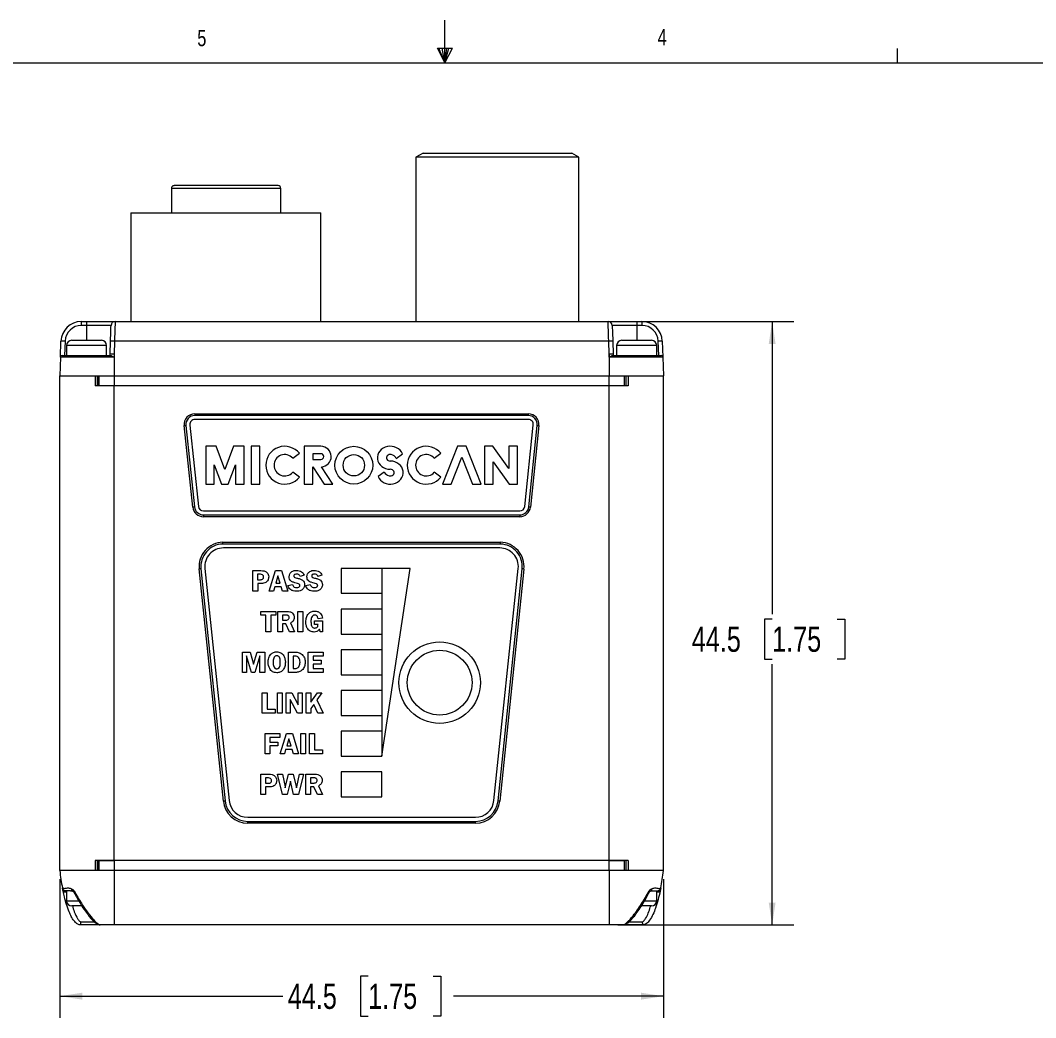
# Model space of a CAD drawing. Header units: millimetres. Extents: x 7 to 553, y 4 to 429.
# Drawn here: x 217.5 to 367, y 282.5 to 429.5 of the extents above; entities that cross this region are included whole.
import ezdxf

# ---------------------------------------------------------------- set-up
doc = ezdxf.new("R2010")
doc.units = ezdxf.units.MM
doc.styles.add('SLDTEXTSTYLE0', font='TXT', dxfattribs={"width": 0.75})
doc.dimstyles.new('SLDDIMSTYLE0', dxfattribs={"dimtxt": 3.704167, "dimasz": 3.302, "dimexe": 0, "dimexo": 0.0625, "dimgap": 0.926042, "dimtad": 0, "dimtih": 1, "dimtoh": 1, "dimdec": 1, "dimlfac": 0.5, "dimrnd": 1e-09, "dimzin": 12, "dimdsep": 46, "dimtxsty": 'SLDTEXTSTYLE0', "dimsah": 1, "dimcen": 0.09, "dimadec": 0, "dimazin": 3, "dimtfac": 1, "dimtdec": 1, "dimtofl": 0, "dimtmove": 0, "dimatfit": 3, "dimfxl": 1, "dimfrac": 2, "dimtolj": 1, "dimtzin": 12, "dimarcsym": 0})

# ---------------------------------------------------------------- blocks, each defined once
blk = doc.blocks.new('_D_1')
at = {"color": 7, "linetype": 'Continuous', "lineweight": 18}
for p, q in [((305.32, 385.09), (331.37, 385.09)), ((328.19, 385.09), (328.19, 341.99)), ((328.19, 341.24), (327.07, 341.24)), ((327.07, 341.24), (327.07, 335.35)), ((337.77, 341.24), (338.9, 341.24)), ((338.9, 341.24), (338.9, 335.35)), ((327.07, 335.35), (328.19, 335.35)), ((338.9, 335.35), (337.77, 335.35)), ((328.19, 296.19), (328.19, 334.6)), ((305.46, 296.19), (331.37, 296.19))]:
    blk.add_line(p, q, dxfattribs=at)
for points in [[(328.19, 385.09), (327.69, 381.79), (328.7, 381.79)], [(328.19, 296.19), (328.7, 299.49), (327.69, 299.49)]]:
    blk.add_solid(points, dxfattribs=at)
at = {"color": 7, "linetype": 'Continuous', "lineweight": 18, "char_height": 3.704, "attachment_point": 1, "style": 'SLDTEXTSTYLE0'}
for s, insert in [('44.5', (316.36, 340.13)), ('1.75', (328.19, 340.13))]:
    blk.add_mtext(s, dxfattribs=dict(at, insert=insert))
blk = doc.blocks.new('_D_2')
at = {"color": 7, "linetype": 'Continuous', "lineweight": 18}
for p, q in [((223.29, 302.92), (223.29, 282.52)), ((312.19, 302.92), (312.19, 282.52)), ((268.7, 288.64), (267.57, 288.64)), ((267.57, 288.64), (267.57, 282.75)), ((278.28, 288.64), (279.4, 288.64)), ((279.4, 288.64), (279.4, 282.75)), ((223.29, 285.69), (256.12, 285.69)), ((312.19, 285.69), (281.28, 285.69)), ((267.57, 282.75), (268.7, 282.75)), ((279.4, 282.75), (278.28, 282.75))]:
    blk.add_line(p, q, dxfattribs=at)
for points in [[(223.29, 285.69), (226.6, 285.18), (226.6, 286.2)], [(312.19, 285.69), (308.89, 286.2), (308.89, 285.18)]]:
    blk.add_solid(points, dxfattribs=at)
at = {"color": 7, "linetype": 'Continuous', "lineweight": 18, "char_height": 3.704, "attachment_point": 1, "style": 'SLDTEXTSTYLE0'}
for s, insert in [('44.5', (256.87, 287.52)), ('1.75', (268.7, 287.52))]:
    blk.add_mtext(s, dxfattribs=dict(at, insert=insert))

msp = doc.modelspace()

# ---------------------------------------------------------------- linework, layer by layer
at = {"color": 7, "linetype": 'Continuous', "lineweight": 18}
for p, q in [((279.981, 423.179), (279.981, 429.471)), ((278.915, 425.354), (281.102, 425.354)), ((279.981, 423.179), (278.915, 425.354)), ((279.981, 423.179), (279.122, 425.354)), ((279.981, 423.179), (279.617, 425.354)), ((279.981, 423.179), (280.31, 425.354)), ((279.981, 423.179), (280.567, 425.354)), ((279.981, 423.179), (281.102, 425.354)), ((346.656, 423.179), (346.656, 425.333)), ((13.281, 423.179), (546.681, 423.179)), ((276.784, 409.892), (275.744, 409.292)), ((276.784, 409.892), (298.705, 409.892)), ((299.744, 409.292), (298.705, 409.892)), ((275.744, 409.292), (275.744, 385.092)), ((299.744, 409.292), (275.744, 409.292)), ((299.744, 385.092), (299.744, 409.292)), ((239.741, 404.712), (239.741, 401.092)), ((255.844, 401.092), (255.844, 404.712)), ((233.744, 401.092), (233.744, 385.092)), ((233.744, 401.092), (261.744, 401.092)), ((261.744, 385.092), (261.744, 401.092)), ((226.471, 385.092), (226.471, 384.513)), ((226.471, 385.092), (227.244, 385.092)), ((227.244, 384.513), (226.471, 384.513)), ((227.244, 385.092), (227.244, 384.513)), ((227.244, 385.092), (231.442, 385.092)), ((230.842, 384.513), (227.244, 384.513)), ((231.442, 385.092), (304.047, 385.092)), ((304.047, 385.092), (308.244, 385.092)), ((308.244, 384.513), (304.646, 384.513)), ((308.244, 385.092), (308.244, 384.513)), ((308.244, 385.092), (309.018, 385.092)), ((309.018, 384.513), (308.244, 384.513)), ((309.018, 385.092), (309.018, 384.513)), ((223.39, 379.841), (223.473, 382.197)), ((224.072, 382.197), (223.999, 380.092)), ((224.298, 381.565), (224.298, 380.092)), ((225.06, 382.327), (229.429, 382.327)), ((230.191, 380.092), (230.191, 381.565)), ((230.695, 380.281), (230.762, 382.197)), ((231.361, 382.197), (231.294, 380.281)), ((304.127, 382.197), (231.361, 382.197)), ((304.194, 380.281), (304.127, 382.197)), ((304.727, 382.197), (304.794, 380.281)), ((305.298, 381.565), (305.298, 380.092)), ((306.06, 382.327), (308.244, 382.327)), ((308.244, 382.327), (310.429, 382.327)), ((311.191, 380.092), (311.191, 381.565)), ((311.49, 380.092), (311.416, 382.197)), ((312.016, 382.197), (312.098, 379.841)), ((223.39, 379.841), (223.294, 377.092)), ((231.278, 379.841), (223.39, 379.841)), ((223.65, 380.092), (230.788, 380.092)), ((230.688, 380.092), (230.695, 380.281)), ((231.294, 380.281), (231.294, 377.092)), ((304.194, 380.281), (304.194, 377.092)), ((312.098, 379.841), (304.211, 379.841)), ((304.7, 380.092), (311.838, 380.092)), ((304.794, 380.281), (304.801, 380.092)), ((312.098, 379.841), (312.194, 377.092)), ((223.294, 377.092), (231.294, 377.092)), ((223.294, 304.192), (223.294, 377.092)), ((223.294, 377.092), (228.504, 377.092)), ((228.504, 377.092), (228.504, 375.592)), ((228.854, 377.092), (228.854, 375.592)), ((228.857, 375.592), (228.857, 377.092)), ((229.044, 377.092), (229.044, 375.592)), ((229.044, 377.092), (231.294, 377.092)), ((231.294, 377.092), (304.194, 377.092)), ((231.294, 377.092), (231.294, 375.592)), ((304.194, 377.092), (312.194, 377.092)), ((304.194, 375.592), (304.194, 377.092)), ((304.194, 377.092), (306.445, 377.092)), ((306.445, 375.592), (306.445, 377.092)), ((306.631, 377.092), (306.631, 375.592)), ((306.634, 377.092), (306.634, 375.592)), ((306.985, 377.092), (306.985, 375.592)), ((306.985, 377.092), (312.194, 377.092)), ((312.194, 304.192), (312.194, 377.092)), ((231.294, 375.592), (228.504, 375.592)), ((231.294, 375.592), (229.044, 375.592)), ((231.294, 305.692), (231.294, 375.592)), ((304.194, 375.592), (231.294, 375.592)), ((304.194, 305.692), (304.194, 375.592)), ((306.985, 375.592), (304.194, 375.592)), ((306.445, 375.592), (304.194, 375.592)), ((243.186, 371.497), (292.289, 371.497)), ((243.186, 371.497), (243.186, 371.237)), ((292.289, 371.237), (243.186, 371.237)), ((292.289, 371.497), (292.289, 371.237)), ((242.872, 357.752), (241.614, 369.752)), ((241.873, 369.779), (243.13, 357.779)), ((242.45, 369.84), (243.707, 357.84)), ((292.29, 370.657), (243.186, 370.657)), ((291.769, 357.84), (293.026, 369.84)), ((292.346, 357.779), (293.602, 369.779)), ((293.861, 369.752), (292.604, 357.752)), ((246.326, 366.704), (244.786, 366.704)), ((244.786, 366.704), (244.786, 361.132)), ((247.61, 363.304), (246.326, 366.704)), ((248.893, 366.704), (247.61, 363.304)), ((250.433, 366.704), (248.893, 366.704)), ((250.433, 361.132), (250.433, 366.704)), ((251.49, 366.704), (251.49, 361.132)), ((252.759, 366.704), (251.49, 366.704)), ((252.759, 361.132), (252.759, 366.704)), ((259.282, 366.704), (259.282, 361.132)), ((261.753, 366.704), (259.282, 366.704)), ((281.871, 366.704), (279.666, 361.132)), ((283.139, 366.704), (281.871, 366.704)), ((285.344, 361.132), (283.139, 366.704)), ((287.047, 366.704), (285.842, 366.704)), ((285.842, 366.704), (285.842, 361.132)), ((289.421, 363.42), (287.047, 366.704)), ((290.689, 366.704), (289.421, 366.704)), ((289.421, 366.704), (289.421, 363.42)), ((290.689, 361.132), (290.689, 366.704)), ((257.603, 364.959), (258.586, 365.671)), ((261.753, 365.617), (260.55, 365.617)), ((260.55, 365.617), (260.55, 364.771)), ((272.846, 364.929), (273.747, 365.582)), ((278.441, 364.959), (279.423, 365.671)), ((280.935, 361.132), (282.505, 365.101)), ((282.505, 365.101), (284.075, 361.132)), ((246.054, 363.953), (247.119, 361.132)), ((246.054, 361.132), (246.054, 363.953)), ((248.1, 361.132), (249.165, 363.953)), ((249.165, 363.953), (249.165, 361.132)), ((260.55, 364.771), (261.753, 364.771)), ((260.55, 361.132), (260.55, 363.684)), ((260.55, 363.684), (262.245, 361.132)), ((263.521, 361.132), (261.825, 363.686)), ((287.11, 364.417), (289.484, 361.132)), ((287.11, 361.132), (287.11, 364.417)), ((258.586, 362.165), (257.603, 362.878)), ((271.081, 362.907), (270.18, 362.254)), ((279.423, 362.165), (278.441, 362.878)), ((244.786, 361.132), (246.054, 361.132)), ((247.119, 361.132), (248.1, 361.132)), ((249.165, 361.132), (250.433, 361.132)), ((251.49, 361.132), (252.759, 361.132)), ((259.282, 361.132), (260.55, 361.132)), ((262.245, 361.132), (263.521, 361.132)), ((279.666, 361.132), (280.935, 361.132)), ((284.075, 361.132), (285.344, 361.132)), ((285.842, 361.132), (287.11, 361.132)), ((289.484, 361.132), (290.689, 361.132)), ((244.443, 357.177), (291.033, 357.177)), ((244.443, 356.597), (244.443, 356.337)), ((244.443, 356.597), (291.033, 356.597)), ((291.033, 356.337), (244.443, 356.337)), ((291.033, 356.597), (291.033, 356.337)), ((247.299, 352.562), (288.19, 352.562)), ((288.186, 352.302), (247.303, 352.302)), ((288.085, 351.722), (247.39, 351.722)), ((247.39, 314.427), (243.827, 348.628)), ((244.086, 348.654), (247.649, 314.452)), ((244.663, 348.712), (248.245, 314.514)), ((251.731, 345.384), (251.731, 348.384)), ((251.731, 348.384), (252.917, 348.384)), ((254.148, 345.384), (255.075, 348.384)), ((255.075, 348.384), (255.937, 348.384)), ((255.937, 348.384), (256.856, 345.384)), ((270.738, 348.72), (264.738, 348.72)), ((264.738, 348.72), (264.738, 345.044)), ((270.738, 348.72), (270.738, 321.044)), ((274.874, 348.72), (270.738, 348.72)), ((270.738, 321.044), (274.874, 348.72)), ((287.23, 314.514), (290.812, 348.714)), ((287.828, 314.452), (291.39, 348.654)), ((291.649, 348.627), (288.087, 314.427)), ((252.847, 347.842), (252.398, 347.842)), ((252.398, 347.842), (252.398, 347.051)), ((252.398, 347.051), (252.849, 347.051)), ((255.419, 347.609), (255.107, 346.551)), ((255.743, 346.551), (255.419, 347.609)), ((259.273, 347.711), (258.69, 347.509)), ((261.898, 347.711), (261.315, 347.509)), ((252.44, 345.384), (251.731, 345.384)), ((252.44, 346.509), (252.44, 345.384)), ((252.938, 346.509), (252.44, 346.509)), ((254.763, 345.384), (254.148, 345.384)), ((254.948, 346.009), (254.763, 345.384)), ((255.909, 346.009), (254.948, 346.009)), ((255.107, 346.551), (255.743, 346.551)), ((256.1, 345.384), (255.909, 346.009)), ((256.856, 345.384), (256.1, 345.384)), ((256.898, 346.192), (257.565, 346.342)), ((259.523, 346.192), (260.19, 346.342)), ((264.738, 345.044), (270.738, 345.044)), ((270.738, 342.72), (264.738, 342.72)), ((264.738, 342.72), (264.738, 339.044)), ((252.907, 341.801), (252.907, 342.384)), ((252.907, 342.384), (255.116, 342.384)), ((253.657, 341.801), (252.907, 341.801)), ((253.657, 339.384), (253.657, 341.801)), ((255.116, 341.801), (254.366, 341.801)), ((254.366, 341.801), (254.366, 339.384)), ((255.116, 342.384), (255.116, 341.801)), ((255.407, 339.384), (255.407, 342.384)), ((255.407, 342.384), (256.727, 342.384)), ((256.521, 341.842), (256.116, 341.842)), ((256.116, 341.842), (256.116, 341.092)), ((256.116, 341.092), (256.536, 341.092)), ((258.366, 342.384), (259.074, 342.384)), ((258.366, 339.384), (258.366, 342.384)), ((259.074, 342.384), (259.074, 339.384)), ((260.782, 340.426), (260.782, 340.967)), ((260.782, 340.967), (261.991, 340.967)), ((261.991, 341.388), (261.324, 341.301)), ((261.991, 340.967), (261.991, 339.384)), ((256.116, 340.551), (256.116, 339.384)), ((256.599, 340.551), (256.116, 340.551)), ((257.118, 339.384), (256.599, 340.551)), ((257.282, 340.696), (257.866, 339.384)), ((261.324, 340.426), (260.782, 340.426)), ((254.366, 339.384), (253.657, 339.384)), ((256.116, 339.384), (255.407, 339.384)), ((257.866, 339.384), (257.118, 339.384)), ((259.074, 339.384), (258.366, 339.384)), ((261.991, 339.384), (261.657, 339.384)), ((264.738, 339.044), (270.738, 339.044)), ((270.738, 336.72), (264.738, 336.72)), ((264.738, 336.72), (264.738, 333.044)), ((250.225, 333.384), (250.225, 336.384)), ((250.225, 336.384), (251.315, 336.384)), ((251.511, 333.384), (250.809, 335.83)), ((250.809, 335.83), (250.809, 333.384)), ((251.315, 336.384), (251.83, 334.588)), ((251.83, 334.588), (252.378, 336.384)), ((252.767, 335.83), (252.021, 333.384)), ((252.378, 336.384), (253.475, 336.384)), ((252.767, 333.384), (252.767, 335.83)), ((253.475, 336.384), (253.475, 333.384)), ((256.975, 336.384), (257.891, 336.384)), ((256.975, 333.384), (256.975, 336.384)), ((257.967, 335.801), (257.684, 335.801)), ((257.684, 335.801), (257.684, 333.967)), ((259.892, 333.384), (259.892, 336.384)), ((259.892, 336.384), (262.059, 336.384)), ((262.059, 335.801), (260.6, 335.801)), ((260.6, 335.801), (260.6, 335.176)), ((260.6, 335.176), (261.767, 335.176)), ((261.767, 335.176), (261.767, 334.592)), ((262.059, 336.384), (262.059, 335.801)), ((257.684, 333.967), (257.96, 333.967)), ((261.767, 334.592), (260.6, 334.592)), ((260.6, 334.592), (260.6, 333.967)), ((260.6, 333.967), (262.059, 333.967)), ((262.059, 333.967), (262.059, 333.384)), ((250.809, 333.384), (250.225, 333.384)), ((252.021, 333.384), (251.511, 333.384)), ((253.475, 333.384), (252.767, 333.384)), ((258.007, 333.384), (256.975, 333.384)), ((262.059, 333.384), (259.892, 333.384)), ((264.738, 333.044), (270.738, 333.044)), ((270.738, 330.72), (264.738, 330.72)), ((264.738, 330.72), (264.738, 327.044)), ((253.106, 330.384), (253.814, 330.384)), ((253.106, 327.384), (253.106, 330.384)), ((253.814, 330.384), (253.814, 327.967)), ((255.356, 327.384), (255.356, 330.384)), ((255.356, 330.384), (256.064, 330.384)), ((256.064, 330.384), (256.064, 327.384)), ((256.647, 330.384), (257.473, 330.384)), ((256.647, 327.384), (256.647, 330.384)), ((258.289, 327.384), (257.231, 329.411)), ((257.231, 329.411), (257.231, 327.384)), ((257.473, 330.384), (258.397, 328.614)), ((258.397, 330.384), (258.981, 330.384)), ((258.397, 328.614), (258.397, 330.384)), ((258.981, 330.384), (258.981, 327.384)), ((259.564, 330.384), (260.272, 330.384)), ((259.564, 327.384), (259.564, 330.384)), ((260.272, 329.031), (261.223, 330.384)), ((260.272, 330.384), (260.272, 329.031)), ((261.897, 330.384), (261.161, 329.336)), ((261.161, 329.336), (262.064, 327.384)), ((261.223, 330.384), (261.897, 330.384)), ((253.814, 327.967), (255.022, 327.967)), ((255.022, 327.967), (255.022, 327.384)), ((260.701, 328.683), (260.272, 328.072)), ((260.272, 328.072), (260.272, 327.384)), ((261.302, 327.384), (260.701, 328.683)), ((255.022, 327.384), (253.106, 327.384)), ((256.064, 327.384), (255.356, 327.384)), ((257.231, 327.384), (256.647, 327.384)), ((258.981, 327.384), (258.289, 327.384)), ((260.272, 327.384), (259.564, 327.384)), ((262.064, 327.384), (261.302, 327.384)), ((264.738, 327.044), (270.738, 327.044)), ((270.738, 324.72), (264.738, 324.72)), ((264.738, 324.72), (264.738, 321.044)), ((253.543, 321.384), (253.543, 324.384)), ((253.543, 324.384), (255.71, 324.384)), ((255.71, 323.801), (254.252, 323.801)), ((254.252, 323.801), (254.252, 323.134)), ((254.252, 323.134), (255.418, 323.134)), ((255.418, 323.134), (255.418, 322.551)), ((255.71, 324.384), (255.71, 323.801)), ((255.752, 321.384), (256.679, 324.384)), ((256.679, 324.384), (257.541, 324.384)), ((257.022, 323.609), (256.711, 322.551)), ((257.347, 322.551), (257.022, 323.609)), ((257.541, 324.384), (258.46, 321.384)), ((258.793, 324.384), (259.502, 324.384)), ((258.793, 321.384), (258.793, 324.384)), ((259.502, 324.384), (259.502, 321.384)), ((260.085, 324.384), (260.793, 324.384)), ((260.085, 321.384), (260.085, 324.384)), ((260.793, 324.384), (260.793, 321.967)), ((255.418, 322.551), (254.252, 322.551)), ((254.252, 322.551), (254.252, 321.384)), ((256.551, 322.009), (256.367, 321.384)), ((257.513, 322.009), (256.551, 322.009)), ((256.711, 322.551), (257.347, 322.551)), ((257.704, 321.384), (257.513, 322.009)), ((260.793, 321.967), (262.002, 321.967)), ((262.002, 321.967), (262.002, 321.384)), ((254.252, 321.384), (253.543, 321.384)), ((256.367, 321.384), (255.752, 321.384)), ((258.46, 321.384), (257.704, 321.384)), ((259.502, 321.384), (258.793, 321.384)), ((262.002, 321.384), (260.085, 321.384)), ((264.738, 321.044), (270.738, 321.044)), ((270.738, 318.72), (264.738, 318.72)), ((264.738, 318.72), (264.738, 315.044)), ((270.738, 315.044), (270.738, 318.72)), ((252.906, 318.384), (254.091, 318.384)), ((252.906, 315.384), (252.906, 318.384)), ((254.021, 317.842), (253.572, 317.842)), ((253.572, 317.842), (253.572, 317.051)), ((253.572, 317.051), (254.023, 317.051)), ((256.088, 315.384), (255.364, 318.384)), ((255.364, 318.384), (256.079, 318.384)), ((256.079, 318.384), (256.465, 316.553)), ((256.51, 316.364), (256.99, 318.384)), ((257.26, 317.368), (256.788, 315.384)), ((256.99, 318.384), (257.65, 318.384)), ((257.737, 315.384), (257.26, 317.368)), ((257.65, 318.384), (258.135, 316.364)), ((258.18, 316.553), (258.618, 318.384)), ((259.197, 318.384), (258.436, 315.384)), ((258.618, 318.384), (259.197, 318.384)), ((259.531, 315.384), (259.531, 318.384)), ((259.531, 318.384), (260.85, 318.384)), ((260.644, 317.842), (260.239, 317.842)), ((260.239, 317.842), (260.239, 317.092)), ((260.239, 317.092), (260.659, 317.092)), ((253.614, 316.509), (253.614, 315.384)), ((254.112, 316.509), (253.614, 316.509)), ((260.239, 316.551), (260.239, 315.384)), ((260.722, 316.551), (260.239, 316.551)), ((261.241, 315.384), (260.722, 316.551)), ((261.406, 316.696), (261.989, 315.384)), ((253.614, 315.384), (252.906, 315.384)), ((256.788, 315.384), (256.088, 315.384)), ((258.436, 315.384), (257.737, 315.384)), ((260.239, 315.384), (259.531, 315.384)), ((261.989, 315.384), (261.241, 315.384)), ((264.738, 315.044), (270.738, 315.044)), ((250.972, 312.042), (284.503, 312.042)), ((250.973, 311.182), (250.973, 311.442)), ((250.973, 311.442), (284.504, 311.442)), ((284.504, 311.182), (250.973, 311.182)), ((284.504, 311.182), (284.504, 311.442)), ((231.294, 305.692), (228.504, 305.692)), ((228.504, 305.692), (228.504, 304.192)), ((228.854, 305.692), (228.854, 304.192)), ((228.857, 304.192), (228.857, 305.692)), ((229.044, 305.692), (229.044, 304.192)), ((229.044, 305.692), (231.294, 305.692)), ((304.194, 305.692), (231.294, 305.692)), ((231.294, 305.692), (231.294, 304.192)), ((306.985, 305.692), (304.194, 305.692)), ((304.194, 304.192), (304.194, 305.692)), ((304.194, 305.692), (306.445, 305.692)), ((306.445, 304.192), (306.445, 305.692)), ((306.631, 305.692), (306.631, 304.192)), ((306.634, 305.692), (306.634, 304.192)), ((306.985, 305.692), (306.985, 304.192)), ((228.504, 304.192), (223.294, 304.192)), ((231.294, 304.192), (223.294, 304.192)), ((231.294, 304.192), (229.044, 304.192)), ((304.194, 304.192), (231.294, 304.192)), ((231.294, 304.192), (231.294, 296.192)), ((306.445, 304.192), (304.194, 304.192)), ((304.194, 304.192), (304.194, 296.192)), ((312.194, 304.192), (304.194, 304.192)), ((312.194, 304.192), (306.985, 304.192)), ((224.865, 301.232), (224.065, 301.232)), ((224.298, 301.232), (224.298, 299.758)), ((310.652, 301.232), (311.424, 301.232)), ((311.191, 299.758), (311.191, 301.232)), ((226.541, 298.996), (225.06, 298.996)), ((310.429, 298.996), (308.954, 298.996)), ((229.239, 296.192), (226.294, 296.192)), ((231.294, 296.192), (229.239, 296.192)), ((304.194, 296.192), (231.294, 296.192)), ((306.25, 296.192), (304.194, 296.192)), ((309.194, 296.192), (306.25, 296.192))]:
    msp.add_line(p, q, dxfattribs=at)
at = {"color": 8, "linetype": 'Continuous', "lineweight": 18}
for p, q in [((255.844, 404.712), (239.741, 404.712)), ((227.244, 384.513), (227.244, 382.327)), ((308.244, 384.513), (308.244, 382.327)), ((230.191, 381.565), (224.298, 381.565)), ((308.244, 381.565), (305.298, 381.565)), ((311.191, 381.565), (308.244, 381.565)), ((224.298, 299.758), (226.059, 299.758)), ((309.406, 299.758), (311.191, 299.758)), ((226.41, 296.648), (228.387, 296.648)), ((307.106, 296.648), (309.078, 296.648))]:
    msp.add_line(p, q, dxfattribs=at)
at = {"color": 7, "linetype": 'Continuous', "lineweight": 18, "flags": 128}
for points in [[(230.762, 382.197), (230.777, 382.653), (230.793, 383.089), (230.807, 383.489), (230.819, 383.839), (230.829, 384.126), (230.836, 384.338), (230.841, 384.469), (230.842, 384.513)], [(231.442, 385.092), (231.441, 385.037), (231.436, 384.873), (231.429, 384.608), (231.419, 384.25), (231.406, 383.813), (231.392, 383.312), (231.377, 382.767), (231.361, 382.197)], [(304.127, 382.197), (304.112, 382.767), (304.096, 383.312), (304.082, 383.813), (304.07, 384.25), (304.06, 384.608), (304.053, 384.873), (304.048, 385.037), (304.047, 385.092)], [(304.646, 384.513), (304.648, 384.469), (304.652, 384.338), (304.66, 384.126), (304.67, 383.839), (304.682, 383.489), (304.696, 383.089), (304.711, 382.653), (304.727, 382.197)], [(231.294, 380.281), (231.287, 380.092), (231.278, 379.841)], [(304.211, 379.841), (304.201, 380.092), (304.194, 380.281)], [(241.614, 369.752), (241.665, 369.758), (241.713, 369.763), (241.758, 369.767), (241.797, 369.771), (241.829, 369.775), (241.853, 369.777), (241.868, 369.779), (241.873, 369.779)], [(293.602, 369.779), (293.607, 369.779), (293.622, 369.777), (293.646, 369.775), (293.678, 369.772), (293.717, 369.767), (293.762, 369.763), (293.81, 369.758), (293.861, 369.752)], [(242.872, 357.752), (242.922, 357.758), (242.971, 357.763), (243.015, 357.767), (243.054, 357.771), (243.087, 357.775), (243.11, 357.777), (243.125, 357.779), (243.13, 357.779)], [(292.346, 357.779), (292.351, 357.779), (292.365, 357.777), (292.389, 357.775), (292.421, 357.772), (292.461, 357.767), (292.505, 357.763), (292.554, 357.758), (292.604, 357.752)], [(244.086, 348.654), (244.081, 348.654), (244.066, 348.652), (244.043, 348.65), (244.01, 348.647), (243.971, 348.643), (243.926, 348.638), (243.878, 348.633), (243.827, 348.628)], [(291.649, 348.627), (291.598, 348.632), (291.55, 348.638), (291.505, 348.642), (291.466, 348.646), (291.433, 348.65), (291.41, 348.652), (291.395, 348.654), (291.39, 348.654)], [(288.087, 314.427), (288.037, 314.432), (287.988, 314.436), (287.943, 314.441), (287.904, 314.445), (287.872, 314.448), (287.848, 314.45), (287.833, 314.452), (287.828, 314.452)]]:
    msp.add_lwpolyline(points, dxfattribs=at)
at = {"color": 7, "linetype": 'Continuous', "lineweight": 18}
for centre, radius in [((266.598, 363.918), 2.786), ((266.598, 363.918), 1.575), ((279.238, 331.882), 6.007), ((279.238, 331.882), 4.767)]:
    msp.add_circle(centre, radius, dxfattribs=at)
for centre, radius, start, end in [((255.444, 404.712), 0.4, 0, 90), ((226.471, 382.092), 3, 90, 178), ((226.471, 382.113), 2.4, 90, 178), ((231.442, 384.492), 0.6, 90, 178), ((304.047, 384.492), 0.6, 2, 90), ((309.018, 382.092), 3, 2, 90), ((309.018, 382.113), 2.4, 2, 90), ((223.772, 377.895), 4.312, 86.01287, 93.98713), ((225.06, 381.565), 0.762, 90, 180), ((229.429, 381.565), 0.762, 0, 90), ((231.061, 377.895), 4.312, 86.01289, 93.98711), ((304.427, 377.895), 4.312, 86.01289, 93.98711), ((306.06, 381.565), 0.762, 90, 180), ((310.429, 381.565), 0.762, 0, 90), ((311.716, 377.895), 4.312, 86.01291, 93.98709), ((223.65, 379.832), 0.26, 90, 178), ((230.995, 375.98), 4.312, 86.01298, 93.98702), ((304.494, 375.98), 4.312, 86.01291, 93.98709), ((311.838, 379.832), 0.26, 2, 90), ((243.186, 369.917), 1.58, 90, 185.98058), ((243.186, 369.917), 1.32, 90, 185.98058), ((292.289, 369.917), 1.58, 354.02133, 90), ((292.289, 369.917), 1.32, 354.02133, 90), ((243.186, 369.917), 0.74, 90, 185.979), ((292.29, 369.917), 0.74, 354.021, 90), ((256.42, 363.918), 2.786, 38.98888, 321.01112), ((261.753, 365.194), 1.51, 272.72178, 90), ((277.258, 363.918), 2.786, 38.98888, 321.01112), ((256.42, 363.918), 1.575, 41.34052, 318.65948), ((261.753, 365.194), 0.423, 270, 90), ((271.85, 364.373), 1.141, 29.18394, 77.14389), ((277.258, 363.918), 1.575, 41.34052, 318.65948), ((272.077, 363.463), 1.141, 209.18394, 255.80463), ((244.443, 357.917), 1.58, 185.98058, 270), ((244.443, 357.917), 1.32, 185.98058, 270), ((244.443, 357.917), 0.74, 185.979, 270), ((291.033, 357.917), 0.74, 270, 354.021), ((291.033, 357.917), 1.32, 270, 354.02133), ((291.033, 357.917), 1.58, 270, 354.02133), ((247.391, 348.982), 3.581, 91.46824, 185.66515), ((247.391, 348.982), 3.321, 91.52463, 185.66514), ((247.39, 348.982), 2.74, 89.99999, 185.65052), ((288.085, 348.982), 2.74, 354.38083, 89.99741), ((288.086, 348.983), 3.32, 354.30758, 88.27473), ((288.086, 348.983), 3.58, 354.28925, 88.33857), ((248.822, 301.313), 13.192, 95.10073, 96.23003), ((250.973, 314.782), 3.6, 185.66518, 270), ((250.973, 314.782), 3.34, 185.66518, 270), ((250.972, 314.782), 2.74, 185.6194, 270.00009), ((284.503, 314.782), 2.74, 269.9999, 354.38059), ((284.504, 314.782), 3.34, 270, 354.33499), ((284.504, 314.782), 3.6, 270, 354.33499), ((224.176, 301.73), 0.5, 191.06664, 275.10055), ((311.312, 301.73), 0.5, 264.89945, 348.93336), ((225.06, 299.758), 0.762, 180, 270), ((310.429, 299.758), 0.762, 270, 0), ((225.846, 296.549), 0.573, 321.49013, 9.98889), ((309.643, 296.549), 0.573, 170.01111, 218.50987)]:
    msp.add_arc(centre, radius, start, end, dxfattribs=at)
for centre, major_axis, ratio, start_param, end_param in [((271.963, 365.01), (-1.895, 0), 0.8939112, 3.4861931, 7.8539816), ((271.963, 365.01), (0.569, 0), 0.8602361, 1.3217568, 4.712389), ((271.963, 362.826), (-1.895, 0), 0.8939112, 0.3446005, 4.712389), ((271.963, 362.826), (0.569, 0), 0.8602361, 4.4160841, 7.8539816), ((225.573, 305.501), (0.772, -9.308), 0.2565859, 4.8322671, 5.119558), ((309.916, 305.501), (-0.772, -9.308), 0.2565859, 1.1636273, 1.4509182)]:
    msp.add_ellipse(centre, major_axis=major_axis, ratio=ratio, start_param=start_param, end_param=end_param, dxfattribs=at)
for points, knots in [([(240.146, 405.112), (240.1, 405.108), (240.008, 405.099), (239.886, 405.028), (239.795, 404.925), (239.748, 404.813), (239.743, 404.74), (239.741, 404.712)], [0, 0, 0, 0, 0.2181995, 0.436451, 0.6532384, 0.8673831, 1, 1, 1, 1]), ([(255.444, 405.112), (255.421, 405.112), (255.374, 405.112), (254.979, 405.112), (254.345, 405.112), (253.44, 405.112), (252.331, 405.112), (251.076, 405.112), (249.742, 405.112), (248.374, 405.112), (246.987, 405.112), (245.59, 405.112), (244.232, 405.112), (242.976, 405.112), (241.89, 405.112), (241.052, 405.112), (240.44, 405.112), (240.244, 405.112), (240.146, 405.112)], [0, 0, 0, 0, 0.0602973, 0.1205256, 0.1852858, 0.25, 0.3147602, 0.3794744, 0.4397606, 0.5000004, 0.5602865, 0.6205263, 0.6852865, 0.7500008, 0.814761, 0.8794752, 0.9397266, 1, 1, 1, 1]), ([(230.788, 380.092), (230.815, 380.088), (230.878, 380.078), (231.021, 380.003), (231.16, 379.917), (231.252, 379.858), (231.276, 379.842), (231.278, 379.841)], [0, 0, 0, 0, 0.2055793, 0.488522, 0.8687313, 0.9887681, 1, 1, 1, 1]), ([(304.211, 379.841), (304.213, 379.842), (304.237, 379.858), (304.328, 379.917), (304.467, 380.003), (304.61, 380.078), (304.674, 380.088), (304.7, 380.092)], [0, 0, 0, 0, 0.0112368, 0.1312735, 0.5114823, 0.7944246, 1, 1, 1, 1]), ([(247.303, 352.302), (247.303, 352.302), (247.303, 352.307), (247.303, 352.317), (247.302, 352.326), (247.302, 352.341), (247.302, 352.359), (247.302, 352.377), (247.301, 352.399), (247.301, 352.424), (247.301, 352.449), (247.3, 352.476), (247.3, 352.505), (247.3, 352.514), (247.3, 352.524), (247.3, 352.533), (247.3, 352.543), (247.299, 352.552), (247.299, 352.562)], [0, 0, 0, 0, 0.00004364743, 0.00004364743, 0.00004364743, 0.00008729476, 0.00008729476, 0.00008729476, 0.00013094384, 0.00013094384, 0.00013094384, 0.00017459662, 0.00017459662, 0.00017459662, 0.00018891576, 0.00018891576, 0.00018891576, 0.00020318311, 0.00020318311, 0.00020318311, 0.00020318311]), ([(288.186, 352.302), (288.186, 352.302), (288.186, 352.307), (288.186, 352.317), (288.187, 352.326), (288.187, 352.341), (288.187, 352.359), (288.187, 352.377), (288.188, 352.399), (288.188, 352.424), (288.188, 352.449), (288.189, 352.476), (288.189, 352.505), (288.189, 352.515), (288.19, 352.525), (288.19, 352.535), (288.19, 352.544), (288.19, 352.553), (288.19, 352.562)], [0, 0, 0, 0, 0.00004364664, 0.00004364664, 0.00004364664, 0.00008729313, 0.00008729313, 0.00008729313, 0.00013094188, 0.00013094188, 0.00013094188, 0.00017459535, 0.00017459535, 0.00017459535, 0.00018976728, 0.00018976728, 0.00018976728, 0.00020317733, 0.00020317733, 0.00020317733, 0.00020317733]), ([(252.917, 348.384), (253.074, 348.383), (253.386, 348.38), (253.785, 348.172), (254.031, 347.838), (254.053, 347.592), (254.065, 347.469)], [0, 0, 0, 0, 0.281438, 0.5596979, 0.779814, 1, 1, 1, 1]), ([(257.065, 347.48), (257.085, 347.631), (257.124, 347.932), (257.429, 348.25), (257.787, 348.406), (258.023, 348.419), (258.142, 348.426)], [0, 0, 0, 0, 0.2791225, 0.5585429, 0.7789903, 1, 1, 1, 1]), ([(258.142, 348.426), (258.276, 348.419), (258.545, 348.405), (258.898, 348.253), (259.148, 348.004), (259.231, 347.809), (259.273, 347.711)], [0, 0, 0, 0, 0.2804257, 0.5598741, 0.7797911, 1, 1, 1, 1]), ([(259.69, 347.48), (259.71, 347.631), (259.749, 347.932), (260.054, 348.25), (260.412, 348.406), (260.648, 348.419), (260.767, 348.426)], [0, 0, 0, 0, 0.27912277, 0.55854209, 0.77899013, 1, 1, 1, 1]), ([(260.767, 348.426), (260.901, 348.419), (261.17, 348.405), (261.523, 348.253), (261.773, 348.004), (261.856, 347.809), (261.898, 347.711)], [0, 0, 0, 0, 0.2804256, 0.5598744, 0.7797923, 1, 1, 1, 1]), ([(253.315, 347.446), (253.308, 347.512), (253.295, 347.643), (253.121, 347.823), (252.951, 347.835), (252.847, 347.842)], [0, 0, 0, 0, 0.2809137, 0.5603972, 1, 1, 1, 1]), ([(252.849, 347.051), (252.914, 347.053), (253.043, 347.057), (253.209, 347.147), (253.299, 347.294), (253.309, 347.396), (253.315, 347.446)], [0, 0, 0, 0, 0.2810907, 0.5590982, 0.779598, 1, 1, 1, 1]), ([(254.065, 347.469), (254.047, 347.31), (254.011, 346.994), (253.7, 346.645), (253.311, 346.507), (253.062, 346.508), (252.938, 346.509)], [0, 0, 0, 0, 0.2802453, 0.5584205, 0.7783358, 1, 1, 1, 1]), ([(258.126, 346.551), (257.985, 346.586), (257.705, 346.657), (257.328, 346.823), (257.089, 347.135), (257.073, 347.365), (257.065, 347.48)], [0, 0, 0, 0, 0.2811897, 0.5614521, 0.7800894, 1, 1, 1, 1]), ([(258.184, 347.884), (258.089, 347.88), (257.97, 347.875), (257.85, 347.801), (257.787, 347.729), (257.779, 347.658), (257.773, 347.611)], [0, 0, 0, 0, 0.4996448, 0.6254219, 0.7509445, 1, 1, 1, 1]), ([(257.773, 347.611), (257.78, 347.563), (257.791, 347.489), (257.857, 347.416), (257.982, 347.341), (258.101, 347.314), (258.196, 347.293)], [0, 0, 0, 0, 0.2481776, 0.3734447, 0.4988108, 1, 1, 1, 1]), ([(258.69, 347.509), (258.667, 347.568), (258.621, 347.687), (258.452, 347.854), (258.286, 347.873), (258.184, 347.884)], [0, 0, 0, 0, 0.2813477, 0.5617426, 1, 1, 1, 1]), ([(258.196, 347.293), (258.346, 347.259), (258.646, 347.191), (259.051, 347.023), (259.309, 346.697), (259.341, 346.454), (259.356, 346.333)], [0, 0, 0, 0, 0.28142663, 0.56081884, 0.78068994, 1, 1, 1, 1]), ([(260.751, 346.551), (260.61, 346.586), (260.33, 346.657), (259.953, 346.823), (259.714, 347.135), (259.698, 347.365), (259.69, 347.48)], [0, 0, 0, 0, 0.2811897, 0.5614521, 0.7800895, 1, 1, 1, 1]), ([(260.809, 347.884), (260.714, 347.88), (260.595, 347.875), (260.475, 347.801), (260.412, 347.729), (260.404, 347.658), (260.398, 347.611)], [0, 0, 0, 0, 0.4996445, 0.6254202, 0.7509451, 1, 1, 1, 1]), ([(260.398, 347.611), (260.405, 347.563), (260.416, 347.489), (260.482, 347.416), (260.607, 347.341), (260.726, 347.314), (260.821, 347.293)], [0, 0, 0, 0, 0.2481748, 0.3734451, 0.4988091, 1, 1, 1, 1]), ([(261.315, 347.509), (261.292, 347.568), (261.246, 347.687), (261.077, 347.854), (260.911, 347.873), (260.809, 347.884)], [0, 0, 0, 0, 0.2813493, 0.5617424, 1, 1, 1, 1]), ([(260.821, 347.293), (260.971, 347.259), (261.271, 347.191), (261.676, 347.023), (261.934, 346.697), (261.966, 346.454), (261.981, 346.333)], [0, 0, 0, 0, 0.28142654, 0.56081891, 0.78068995, 1, 1, 1, 1]), ([(258.113, 345.342), (257.962, 345.352), (257.661, 345.372), (257.275, 345.56), (257.008, 345.852), (256.935, 346.079), (256.898, 346.192)], [0, 0, 0, 0, 0.2803678, 0.5600598, 0.7798259, 1, 1, 1, 1]), ([(257.565, 346.342), (257.588, 346.268), (257.635, 346.119), (257.844, 345.915), (258.048, 345.896), (258.172, 345.884)], [0, 0, 0, 0, 0.28115432, 0.56119359, 1, 1, 1, 1]), ([(259.356, 346.333), (259.33, 346.167), (259.277, 345.833), (258.915, 345.499), (258.506, 345.358), (258.244, 345.348), (258.113, 345.342)], [0, 0, 0, 0, 0.2786117, 0.5579503, 0.7786723, 1, 1, 1, 1]), ([(258.648, 346.204), (258.646, 346.232), (258.642, 346.289), (258.583, 346.391), (258.401, 346.488), (258.236, 346.525), (258.126, 346.551)], [0, 0, 0, 0, 0.1251441, 0.2502201, 0.4989526, 1, 1, 1, 1]), ([(258.172, 345.884), (258.282, 345.89), (258.446, 345.899), (258.591, 346.027), (258.642, 346.123), (258.646, 346.177), (258.648, 346.204)], [0, 0, 0, 0, 0.4985868, 0.7485083, 0.8743407, 1, 1, 1, 1]), ([(260.738, 345.342), (260.587, 345.352), (260.286, 345.372), (259.9, 345.56), (259.633, 345.852), (259.56, 346.079), (259.523, 346.192)], [0, 0, 0, 0, 0.2803672, 0.5600587, 0.7798257, 1, 1, 1, 1]), ([(260.19, 346.342), (260.213, 346.268), (260.26, 346.119), (260.469, 345.915), (260.673, 345.896), (260.797, 345.884)], [0, 0, 0, 0, 0.2811527, 0.5611937, 1, 1, 1, 1]), ([(261.981, 346.333), (261.955, 346.167), (261.902, 345.833), (261.54, 345.499), (261.131, 345.358), (260.869, 345.348), (260.738, 345.342)], [0, 0, 0, 0, 0.2786119, 0.5579499, 0.7786722, 1, 1, 1, 1]), ([(261.273, 346.204), (261.271, 346.232), (261.267, 346.289), (261.208, 346.391), (261.026, 346.488), (260.861, 346.525), (260.751, 346.551)], [0, 0, 0, 0, 0.1251444, 0.2502182, 0.498952, 1, 1, 1, 1]), ([(260.797, 345.884), (260.907, 345.89), (261.071, 345.899), (261.216, 346.027), (261.267, 346.123), (261.271, 346.177), (261.273, 346.204)], [0, 0, 0, 0, 0.4985868, 0.7485078, 0.8743378, 1, 1, 1, 1]), ([(259.532, 340.844), (259.545, 341.058), (259.572, 341.487), (259.854, 342.031), (260.308, 342.379), (260.647, 342.41), (260.816, 342.426)], [0, 0, 0, 0, 0.2808317, 0.5604109, 0.7799732, 1, 1, 1, 1]), ([(260.816, 342.426), (260.979, 342.413), (261.303, 342.388), (261.685, 342.116), (261.913, 341.762), (261.965, 341.513), (261.991, 341.388)], [0, 0, 0, 0, 0.280034, 0.5590457, 0.7793521, 1, 1, 1, 1]), ([(257.074, 341.48), (257.065, 341.544), (257.051, 341.64), (256.971, 341.74), (256.874, 341.825), (256.708, 341.84), (256.583, 341.841), (256.521, 341.842)], [0, 0, 0, 0, 0.2485777, 0.3740827, 0.4993355, 0.7486971, 1, 1, 1, 1]), ([(256.536, 341.092), (256.607, 341.092), (256.747, 341.091), (256.942, 341.159), (257.054, 341.313), (257.067, 341.425), (257.074, 341.48)], [0, 0, 0, 0, 0.28206017, 0.5592796, 0.77973537, 1, 1, 1, 1]), ([(256.727, 342.384), (256.879, 342.381), (257.181, 342.375), (257.572, 342.173), (257.787, 341.834), (257.811, 341.597), (257.824, 341.478)], [0, 0, 0, 0, 0.281477, 0.5592461, 0.7796246, 1, 1, 1, 1]), ([(257.824, 341.478), (257.817, 341.384), (257.803, 341.194), (257.63, 340.888), (257.414, 340.769), (257.282, 340.696)], [0, 0, 0, 0, 0.2807048, 0.5608215, 1, 1, 1, 1]), ([(260.832, 341.842), (260.78, 341.838), (260.675, 341.83), (260.489, 341.72), (260.302, 341.388), (260.29, 341.072), (260.282, 340.861)], [0, 0, 0, 0, 0.1253054, 0.2504488, 0.499461, 1, 1, 1, 1]), ([(261.324, 341.301), (261.31, 341.375), (261.282, 341.524), (261.179, 341.713), (261.012, 341.828), (260.892, 341.837), (260.832, 341.842)], [0, 0, 0, 0, 0.2809707, 0.5606045, 0.7799893, 1, 1, 1, 1]), ([(260.75, 339.342), (260.544, 339.367), (260.132, 339.415), (259.737, 339.872), (259.556, 340.363), (259.54, 340.683), (259.532, 340.844)], [0, 0, 0, 0, 0.2790246, 0.5578228, 0.7786978, 1, 1, 1, 1]), ([(260.282, 340.861), (260.292, 340.652), (260.304, 340.39), (260.457, 340.119), (260.565, 340.007), (260.707, 339.936), (260.81, 339.929), (260.862, 339.926)], [0, 0, 0, 0, 0.4989788, 0.6243744, 0.7496146, 0.8747232, 1, 1, 1, 1]), ([(261.553, 339.74), (261.428, 339.613), (261.203, 339.386), (260.889, 339.356), (260.75, 339.342)], [0, 0, 0, 0, 0.5591218, 1, 1, 1, 1]), ([(260.862, 339.926), (260.933, 339.935), (261.076, 339.953), (261.243, 340.082), (261.316, 340.257), (261.321, 340.369), (261.324, 340.426)], [0, 0, 0, 0, 0.2797446, 0.5590493, 0.7790734, 1, 1, 1, 1]), ([(261.657, 339.384), (261.641, 339.451), (261.613, 339.572), (261.571, 339.689), (261.553, 339.74)], [0, 0, 0, 0, 0.5599063, 1, 1, 1, 1]), ([(253.975, 334.894), (253.991, 335.104), (254.021, 335.524), (254.306, 336.056), (254.761, 336.385), (255.093, 336.412), (255.259, 336.426)], [0, 0, 0, 0, 0.280636, 0.5604087, 0.7798318, 1, 1, 1, 1]), ([(255.259, 336.426), (255.471, 336.402), (255.895, 336.354), (256.286, 335.875), (256.486, 335.379), (256.507, 335.051), (256.517, 334.887)], [0, 0, 0, 0, 0.2790567, 0.5577373, 0.7788009, 1, 1, 1, 1]), ([(255.255, 335.842), (255.203, 335.838), (255.101, 335.831), (254.919, 335.726), (254.739, 335.399), (254.731, 335.091), (254.725, 334.885)], [0, 0, 0, 0, 0.1253172, 0.2504104, 0.4991903, 1, 1, 1, 1]), ([(255.767, 334.883), (255.761, 335.086), (255.753, 335.391), (255.585, 335.72), (255.407, 335.83), (255.306, 335.838), (255.255, 335.842)], [0, 0, 0, 0, 0.50088388, 0.74973139, 0.87477021, 1, 1, 1, 1]), ([(257.891, 336.384), (258.124, 336.38), (258.587, 336.372), (259.108, 335.952), (259.402, 335.433), (259.423, 335.072), (259.434, 334.892)], [0, 0, 0, 0, 0.2808691, 0.5589336, 0.7791793, 1, 1, 1, 1]), ([(258.684, 334.902), (258.674, 335.023), (258.653, 335.263), (258.509, 335.576), (258.254, 335.778), (258.063, 335.793), (257.967, 335.801)], [0, 0, 0, 0, 0.2807682, 0.5610778, 0.7798991, 1, 1, 1, 1]), ([(255.235, 333.342), (255.023, 333.368), (254.6, 333.421), (254.077, 334.028), (254.014, 334.565), (253.975, 334.894)], [0, 0, 0, 0, 0.2799931, 0.5599971, 1, 1, 1, 1]), ([(254.725, 334.885), (254.731, 334.679), (254.739, 334.371), (254.919, 334.043), (255.101, 333.937), (255.203, 333.93), (255.255, 333.926)], [0, 0, 0, 0, 0.5007969, 0.7496132, 0.8746953, 1, 1, 1, 1]), ([(256.517, 334.887), (256.502, 334.676), (256.471, 334.254), (256.191, 333.716), (255.737, 333.381), (255.403, 333.355), (255.235, 333.342)], [0, 0, 0, 0, 0.2806688, 0.5605388, 0.7798628, 1, 1, 1, 1]), ([(255.255, 333.926), (255.305, 333.93), (255.407, 333.938), (255.584, 334.047), (255.753, 334.375), (255.762, 334.679), (255.767, 334.883)], [0, 0, 0, 0, 0.12523337, 0.25026698, 0.4991199, 1, 1, 1, 1]), ([(257.96, 333.967), (258.044, 333.973), (258.21, 333.985), (258.428, 334.122), (258.63, 334.427), (258.662, 334.706), (258.684, 334.902)], [0, 0, 0, 0, 0.1872445, 0.3738593, 0.5610766, 1, 1, 1, 1]), ([(259.434, 334.892), (259.414, 334.673), (259.375, 334.236), (259.018, 333.715), (258.523, 333.42), (258.18, 333.396), (258.007, 333.384)], [0, 0, 0, 0, 0.2801762, 0.5596456, 0.7794827, 1, 1, 1, 1]), ([(254.489, 317.446), (254.482, 317.512), (254.47, 317.643), (254.296, 317.823), (254.125, 317.835), (254.021, 317.842)], [0, 0, 0, 0, 0.2809143, 0.5603963, 1, 1, 1, 1]), ([(254.023, 317.051), (254.088, 317.053), (254.217, 317.057), (254.383, 317.147), (254.473, 317.294), (254.484, 317.396), (254.489, 317.446)], [0, 0, 0, 0, 0.2810906, 0.5590966, 0.7795954, 1, 1, 1, 1]), ([(254.091, 318.384), (254.248, 318.383), (254.561, 318.38), (254.959, 318.172), (255.205, 317.838), (255.228, 317.592), (255.239, 317.469)], [0, 0, 0, 0, 0.2814383, 0.5596985, 0.7798149, 1, 1, 1, 1]), ([(255.239, 317.469), (255.221, 317.31), (255.185, 316.994), (254.874, 316.645), (254.485, 316.507), (254.237, 316.508), (254.112, 316.509)], [0, 0, 0, 0, 0.28024516, 0.55842028, 0.77833593, 1, 1, 1, 1]), ([(261.197, 317.48), (261.188, 317.544), (261.174, 317.64), (261.094, 317.74), (260.997, 317.825), (260.831, 317.84), (260.707, 317.841), (260.644, 317.842)], [0, 0, 0, 0, 0.2485818, 0.3740817, 0.4993382, 0.7486967, 1, 1, 1, 1]), ([(260.659, 317.092), (260.73, 317.092), (260.871, 317.091), (261.065, 317.159), (261.177, 317.313), (261.191, 317.425), (261.197, 317.48)], [0, 0, 0, 0, 0.2820603, 0.5592831, 0.7797393, 1, 1, 1, 1]), ([(260.85, 318.384), (261.002, 318.381), (261.304, 318.375), (261.695, 318.173), (261.91, 317.834), (261.935, 317.597), (261.947, 317.478)], [0, 0, 0, 0, 0.2814773, 0.5592476, 0.7796244, 1, 1, 1, 1]), ([(261.947, 317.478), (261.94, 317.384), (261.926, 317.194), (261.754, 316.888), (261.538, 316.769), (261.406, 316.696)], [0, 0, 0, 0, 0.2807081, 0.5608245, 1, 1, 1, 1]), ([(256.465, 316.553), (256.469, 316.535), (256.475, 316.503), (256.483, 316.471), (256.487, 316.457)], [0, 0, 0, 0, 0.55995115, 1, 1, 1, 1]), ([(256.487, 316.457), (256.491, 316.44), (256.499, 316.409), (256.507, 316.378), (256.51, 316.364)], [0, 0, 0, 0, 0.5599883, 1, 1, 1, 1]), ([(258.135, 316.364), (258.144, 316.4), (258.159, 316.462), (258.173, 316.525), (258.18, 316.553)], [0, 0, 0, 0, 0.56, 1, 1, 1, 1]), ([(223.686, 301.634), (223.704, 301.621), (223.739, 301.597), (224.027, 301.549), (224.4, 301.663), (224.802, 301.608), (224.966, 301.54), (225.038, 301.511)], [0, 0, 0, 0, 0.239589, 0.4843703, 0.8132823, 0.9179209, 1, 1, 1, 1]), ([(223.703, 301.545), (223.701, 301.556), (223.69, 301.613), (223.688, 301.624), (223.686, 301.634)], [0, 0, 0, 0, 0.1974932, 1, 1, 1, 1]), ([(223.78, 301.171), (223.771, 301.216), (223.75, 301.314), (223.722, 301.45), (223.711, 301.508), (223.703, 301.545)], [0, 0, 0, 0, 0.2395534, 0.5142413, 1, 1, 1, 1]), ([(226.294, 296.192), (226.244, 296.195), (226.121, 296.204), (225.873, 296.309), (225.621, 296.518), (225.299, 296.903), (224.982, 297.428), (224.459, 298.594), (224.073, 299.862), (223.844, 300.886), (223.78, 301.171)], [0, 0, 0, 0, 0.0248544, 0.0605041, 0.1304634, 0.1868481, 0.314355, 0.44226, 0.8447169, 1, 1, 1, 1]), ([(223.78, 301.171), (223.789, 301.152), (223.806, 301.114), (223.888, 301.075), (224.001, 301.054), (224.14, 301.055), (224.245, 301.065), (224.296, 301.078), (224.298, 301.079)], [0, 0, 0, 0, 0.1981802, 0.3963613, 0.5945444, 0.7927257, 0.9909066, 1, 1, 1, 1]), ([(224.897, 301.225), (224.925, 301.226), (225.005, 301.232), (225.121, 301.226), (225.204, 301.164), (225.215, 301.155)], [0, 0, 0, 0, 0.3113954, 0.9056611, 1, 1, 1, 1]), ([(225.038, 301.511), (225.102, 301.475), (225.2, 301.421), (225.336, 301.305), (225.395, 301.216), (225.424, 301.171)], [0, 0, 0, 0, 0.4840135, 0.7403065, 1, 1, 1, 1]), ([(225.213, 301.165), (225.231, 301.159), (225.257, 301.15), (225.312, 301.104), (225.347, 301.061), (225.366, 301.039)], [0, 0, 0, 0, 0.4550191, 0.7158416, 1, 1, 1, 1]), ([(225.424, 301.171), (225.404, 301.147), (225.364, 301.098), (225.35, 301.055), (225.365, 301.044), (225.367, 301.043)], [0, 0, 0, 0, 0.4652793, 0.9305695, 1, 1, 1, 1]), ([(225.369, 301.044), (225.449, 300.891), (225.721, 300.368), (226.218, 299.505), (226.831, 298.524), (227.412, 297.709), (227.913, 297.092), (228.319, 296.677), (228.647, 296.407), (228.934, 296.252), (229.147, 296.184), (229.241, 296.201), (229.242, 296.202)], [0, 0, 0, 0, 0.083768, 0.2866707, 0.4696553, 0.6272367, 0.7525635, 0.840439, 0.9005439, 0.9547827, 0.9993555, 1, 1, 1, 1]), ([(225.424, 301.171), (225.764, 300.569), (226.321, 299.583), (227.226, 298.231), (227.995, 297.228), (228.646, 296.558), (229.058, 296.233), (229.19, 296.203), (229.239, 296.192)], [0, 0, 0, 0, 0.3237414, 0.5302462, 0.7409782, 0.8949453, 0.9608933, 1, 1, 1, 1]), ([(306.25, 296.192), (306.267, 296.193), (306.337, 296.199), (306.553, 296.323), (306.895, 296.616), (307.312, 297.046), (308.035, 297.903), (308.999, 299.302), (309.718, 300.537), (310.061, 301.165), (310.064, 301.171)], [0, 0, 0, 0, 0.0146991, 0.0585639, 0.150725, 0.2288125, 0.3374542, 0.6605628, 0.9967529, 1, 1, 1, 1]), ([(306.371, 296.233), (306.374, 296.233), (306.476, 296.223), (306.649, 296.298), (306.877, 296.439), (307.159, 296.66), (307.511, 297.022), (307.971, 297.575), (308.495, 298.284), (309.069, 299.176), (309.622, 300.108), (309.961, 300.749), (310.119, 301.049)], [0, 0, 0, 0, 0.0013812, 0.0498774, 0.0842966, 0.1345082, 0.2242701, 0.326724, 0.4781268, 0.6439708, 0.8335688, 1, 1, 1, 1]), ([(311.708, 301.171), (311.508, 300.336), (311.231, 299.181), (310.669, 297.737), (310.239, 296.95), (309.804, 296.439), (309.452, 296.22), (309.269, 296.2), (309.194, 296.192)], [0, 0, 0, 0, 0.4528986, 0.6265666, 0.7994842, 0.9104126, 0.9632405, 1, 1, 1, 1]), ([(310.064, 301.171), (310.094, 301.216), (310.153, 301.305), (310.288, 301.421), (310.386, 301.475), (310.45, 301.511)], [0, 0, 0, 0, 0.2596935, 0.5159865, 1, 1, 1, 1]), ([(310.064, 301.171), (310.084, 301.147), (310.124, 301.098), (310.139, 301.056), (310.125, 301.046), (310.125, 301.045)], [0, 0, 0, 0, 0.4838024, 0.9676161, 1, 1, 1, 1]), ([(310.123, 301.039), (310.152, 301.073), (310.21, 301.143), (310.253, 301.157), (310.275, 301.165)], [0, 0, 0, 0, 0.4904008, 1, 1, 1, 1]), ([(310.272, 301.152), (310.294, 301.166), (310.39, 301.229), (310.503, 301.235), (310.581, 301.227), (310.605, 301.224)], [0, 0, 0, 0, 0.1697107, 0.7466185, 1, 1, 1, 1]), ([(310.45, 301.511), (310.523, 301.54), (310.687, 301.608), (311.088, 301.663), (311.459, 301.55), (311.748, 301.596), (311.784, 301.621), (311.803, 301.634)], [0, 0, 0, 0, 0.0820789, 0.1867181, 0.5156306, 0.7553678, 1, 1, 1, 1]), ([(311.191, 301.079), (311.193, 301.078), (311.244, 301.065), (311.349, 301.055), (311.487, 301.054), (311.601, 301.075), (311.682, 301.114), (311.7, 301.152), (311.708, 301.171)], [0, 0, 0, 0, 0.0090934, 0.2072745, 0.405456, 0.6036358, 0.8018196, 1, 1, 1, 1]), ([(311.785, 301.545), (311.778, 301.508), (311.766, 301.45), (311.738, 301.314), (311.718, 301.216), (311.708, 301.171)], [0, 0, 0, 0, 0.4857585, 0.7604328, 1, 1, 1, 1]), ([(311.803, 301.634), (311.801, 301.624), (311.799, 301.613), (311.787, 301.556), (311.785, 301.545)], [0, 0, 0, 0, 0.8025068, 1, 1, 1, 1]), ([(311.801, 301.623), (311.801, 301.625), (311.802, 301.627), (311.803, 301.633), (311.803, 301.635), (311.803, 301.633), (311.803, 301.633)], [0, 0, 0, 0, 0.5238273, 0.9188245, 0.9928911, 1, 1, 1, 1])]:
    msp.add_open_spline(points, degree=3, knots=knots, dxfattribs=at)
at = {"color": 8, "linetype": 'Continuous', "lineweight": 18}
for points, knots in [([(223.703, 301.545), (223.714, 301.508), (223.734, 301.434), (223.798, 301.337), (223.882, 301.257), (223.985, 301.198), (224.099, 301.166), (224.206, 301.158), (224.272, 301.172), (224.298, 301.178)], [0, 0, 0, 0, 0.1497812, 0.2995532, 0.4493282, 0.5991045, 0.7488756, 0.8986504, 1, 1, 1, 1]), ([(225.22, 301.161), (225.193, 301.178), (225.139, 301.211), (225.081, 301.294), (225.043, 301.394), (225.04, 301.472), (225.038, 301.511)], [0, 0, 0, 0, 0.2500042, 0.5000048, 0.7500107, 1, 1, 1, 1]), ([(310.45, 301.511), (310.449, 301.472), (310.445, 301.394), (310.407, 301.294), (310.35, 301.211), (310.295, 301.178), (310.268, 301.161)], [0, 0, 0, 0, 0.2499897, 0.499998, 0.7499954, 1, 1, 1, 1]), ([(311.191, 301.178), (311.217, 301.172), (311.282, 301.158), (311.39, 301.166), (311.504, 301.198), (311.607, 301.257), (311.691, 301.337), (311.755, 301.434), (311.775, 301.508), (311.785, 301.545)], [0, 0, 0, 0, 0.1013496, 0.2511244, 0.4008955, 0.5506718, 0.7004468, 0.8502188, 1, 1, 1, 1]), ([(225.152, 299.036), (225.239, 298.724), (225.43, 298.036), (225.788, 297.307), (226.117, 296.849), (226.256, 296.712), (226.364, 296.653), (226.4, 296.649), (226.41, 296.648)], [0, 0, 0, 0, 0.3528777, 0.7791041, 0.8709262, 0.9611411, 0.9887536, 1, 1, 1, 1]), ([(309.078, 296.648), (309.096, 296.651), (309.162, 296.663), (309.346, 296.809), (309.648, 297.226), (309.979, 297.93), (310.19, 298.574), (310.294, 298.932), (310.313, 298.996)], [0, 0, 0, 0, 0.0191255, 0.0730651, 0.249074, 0.5863406, 0.9249674, 1, 1, 1, 1])]:
    msp.add_open_spline(points, degree=3, knots=knots, dxfattribs=at)

# ---------------------------------------------------------------- texts
at = {"color": 7, "linetype": 'Continuous', "lineweight": 0, "char_height": 2.381, "attachment_point": 1, "style": 'SLDTEXTSTYLE0'}
for s, insert in [('5', (243.549, 428.032)), ('4', (311.332, 428.173))]:
    msp.add_mtext(s, dxfattribs=dict(at, insert=insert))

# ---------------------------------------------------------------- dimensions: what is measured, and where the dimension line sits
at = {"color": 7, "linetype": 'Continuous', "lineweight": 18}
dim = msp.add_linear_dim(base=(328.1943, 296.1916), p1=(304.0465, 385.0919), p2=(304.1943, 296.1916), angle=90, dimstyle='SLDDIMSTYLE0', dxfattribs=at)
dim.commit()
dim.dimension.update_dxf_attribs({"geometry": '_D_1', "text_midpoint": (328.1943, 338.2957), "dimtype": 160})
dim = msp.add_linear_dim(base=(312.194317568, 285.692597), p1=(223.294317568, 304.191623541), p2=(312.194317568, 304.191623541), dimstyle='SLDDIMSTYLE0', dxfattribs=at)
dim.commit()
dim.dimension.update_dxf_attribs({"geometry": '_D_2', "text_midpoint": (268.699188332, 285.692597), "dimtype": 160})

doc.saveas('drawing.dxf')
